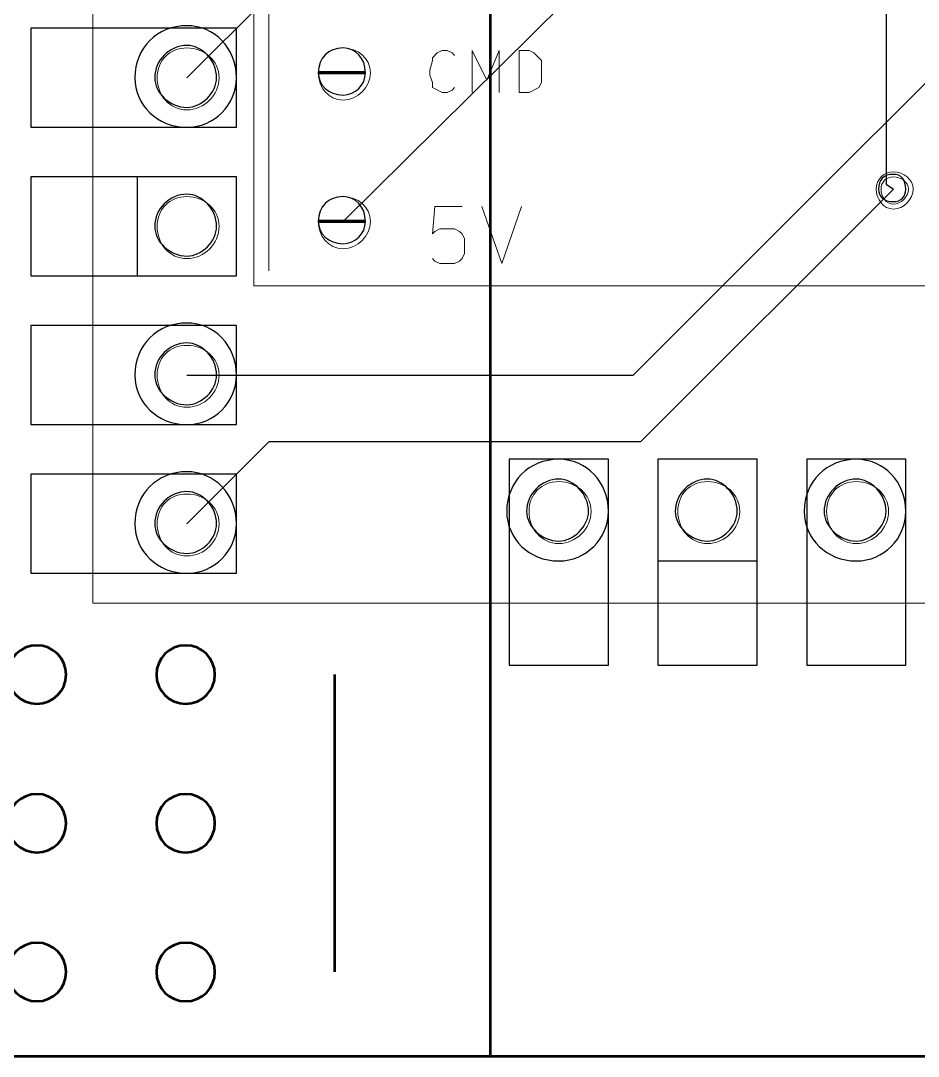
# Model space of a CAD drawing. Header units: centimetres. Extents: x -14.7 to 16.9, y -14.9 to 2.2.
# Drawn here: x -11.552 to -10.019, y -13.7 to -11.931 of the extents above; entities that cross this region are included whole.
import ezdxf

# ---------------------------------------------------------------- set-up
doc = ezdxf.new("R2010")
doc.units = ezdxf.units.CM
doc.header["$MEASUREMENT"] = 0
doc.layers.add('Layer 1', color=7, linetype='Continuous')

msp = doc.modelspace()

# ---------------------------------------------------------------- linework, layer by layer
at = {"layer": 'Layer 1', "lineweight": 53}
msp.add_lwpolyline([(-10.75, -13.7), (-9.25, -13.7), (-9.25, -6.3), (-10.75, -6.3), (-10.75, -13.7)], close=True, dxfattribs=at)
for points, knots in [([(-13.7, -13.2), (-13.7, -13.2), (-13.7, -6.8), (-13.7, -6.8), (-13.7, -6.8), (-13.7, -6.52386), (-13.47614, -6.3), (-13.2, -6.3), (-13.2, -6.3), (-13.2, -6.3), (-6.8, -6.3), (-6.8, -6.3), (-6.8, -6.3), (-6.52386, -6.3), (-6.3, -6.52386), (-6.3, -6.8), (-6.3, -6.8), (-6.3, -6.8), (-6.3, -13.2), (-6.3, -13.2), (-6.3, -13.2), (-6.3, -13.47614), (-6.52386, -13.7), (-6.8, -13.7), (-6.8, -13.7), (-6.8, -13.7), (-13.2, -13.7), (-13.2, -13.7), (-13.2, -13.7), (-13.47614, -13.7), (-13.7, -13.47614), (-13.7, -13.2)], [0, 0, 0, 0, 0.1111111, 0.1111111, 0.1111111, 0.1111111, 0.2222222, 0.2222222, 0.2222222, 0.2222222, 0.3333333, 0.3333333, 0.3333333, 0.3333333, 0.4444444, 0.4444444, 0.4444444, 0.4444444, 0.5555556, 0.5555556, 0.5555556, 0.5555556, 0.6666667, 0.6666667, 0.6666667, 0.6666667, 0.7777778, 0.7777778, 0.7777778, 0.7777778, 1, 1, 1, 1]), ([(-11.474, -13.048), (-11.474, -13.07561), (-11.49639, -13.098), (-11.524, -13.098), (-11.524, -13.098), (-11.55161, -13.098), (-11.574, -13.07561), (-11.574, -13.048), (-11.574, -13.048), (-11.574, -13.02039), (-11.55161, -12.998), (-11.524, -12.998), (-11.524, -12.998), (-11.49639, -12.998), (-11.474, -13.02039), (-11.474, -13.048)], [0, 0, 0, 0, 0.2, 0.2, 0.2, 0.2, 0.4, 0.4, 0.4, 0.4, 0.6, 0.6, 0.6, 0.6, 1, 1, 1, 1]), ([(-11.22, -13.048), (-11.22, -13.07561), (-11.24239, -13.098), (-11.27, -13.098), (-11.27, -13.098), (-11.29761, -13.098), (-11.32, -13.07561), (-11.32, -13.048), (-11.32, -13.048), (-11.32, -13.02039), (-11.29761, -12.998), (-11.27, -12.998), (-11.27, -12.998), (-11.24239, -12.998), (-11.22, -13.02039), (-11.22, -13.048)], [0, 0, 0, 0, 0.2, 0.2, 0.2, 0.2, 0.4, 0.4, 0.4, 0.4, 0.6, 0.6, 0.6, 0.6, 1, 1, 1, 1]), ([(-11.474, -13.302), (-11.474, -13.32961), (-11.49639, -13.352), (-11.524, -13.352), (-11.524, -13.352), (-11.55161, -13.352), (-11.574, -13.32961), (-11.574, -13.302), (-11.574, -13.302), (-11.574, -13.27439), (-11.55161, -13.252), (-11.524, -13.252), (-11.524, -13.252), (-11.49639, -13.252), (-11.474, -13.27439), (-11.474, -13.302)], [0, 0, 0, 0, 0.2, 0.2, 0.2, 0.2, 0.4, 0.4, 0.4, 0.4, 0.6, 0.6, 0.6, 0.6, 1, 1, 1, 1]), ([(-11.22, -13.302), (-11.22, -13.32961), (-11.24239, -13.352), (-11.27, -13.352), (-11.27, -13.352), (-11.29761, -13.352), (-11.32, -13.32961), (-11.32, -13.302), (-11.32, -13.302), (-11.32, -13.27439), (-11.29761, -13.252), (-11.27, -13.252), (-11.27, -13.252), (-11.24239, -13.252), (-11.22, -13.27439), (-11.22, -13.302)], [0, 0, 0, 0, 0.2, 0.2, 0.2, 0.2, 0.4, 0.4, 0.4, 0.4, 0.6, 0.6, 0.6, 0.6, 1, 1, 1, 1]), ([(-11.474, -13.556), (-11.474, -13.58361), (-11.49639, -13.606), (-11.524, -13.606), (-11.524, -13.606), (-11.55161, -13.606), (-11.574, -13.58361), (-11.574, -13.556), (-11.574, -13.556), (-11.574, -13.52839), (-11.55161, -13.506), (-11.524, -13.506), (-11.524, -13.506), (-11.49639, -13.506), (-11.474, -13.52839), (-11.474, -13.556)], [0, 0, 0, 0, 0.2, 0.2, 0.2, 0.2, 0.4, 0.4, 0.4, 0.4, 0.6, 0.6, 0.6, 0.6, 1, 1, 1, 1]), ([(-11.22, -13.556), (-11.22, -13.58361), (-11.24239, -13.606), (-11.27, -13.606), (-11.27, -13.606), (-11.29761, -13.606), (-11.32, -13.58361), (-11.32, -13.556), (-11.32, -13.556), (-11.32, -13.52839), (-11.29761, -13.506), (-11.27, -13.506), (-11.27, -13.506), (-11.24239, -13.506), (-11.22, -13.52839), (-11.22, -13.556)], [0, 0, 0, 0, 0.2, 0.2, 0.2, 0.2, 0.4, 0.4, 0.4, 0.4, 0.6, 0.6, 0.6, 0.6, 1, 1, 1, 1])]:
    msp.add_open_spline(points, degree=3, knots=knots, dxfattribs=at)
at = {"layer": 'Layer 1', "color": 41, "lineweight": 13}
for points in [[(-11.15358, -7.59599), (-11.15358, -7.59599), (-11.15358, -12.38389), (-11.15358, -12.38389)], [(-11.42875, -12.13836), (-11.42875, -12.13836), (-11.42875, -12.17646), (-11.42875, -12.17646)], [(-11.42875, -12.38812), (-11.42875, -12.38812), (-11.42875, -12.42622), (-11.42875, -12.42622)], [(-11.15358, -12.38389), (-11.15358, -12.38389), (-8.31302, -12.38389), (-8.31302, -12.38389)], [(-11.42875, -12.64636), (-11.42875, -12.64636), (-11.42875, -12.68869), (-11.42875, -12.68869)], [(-10.75141, -12.92576), (-10.75141, -12.92576), (-11.42875, -12.92576), (-11.42875, -12.92576)], [(-10.53128, -12.92576), (-10.53128, -12.92576), (-10.48895, -12.92576), (-10.48895, -12.92576)], [(-10.26882, -12.92576), (-10.26882, -12.92576), (-10.23072, -12.92576), (-10.23072, -12.92576)]]:
    msp.add_open_spline(points, degree=3, dxfattribs=at)
at = {"layer": 'Layer 1', "color": 253, "lineweight": 9}
msp.add_open_spline([(-11.12818, -12.35849), (-11.12818, -12.35849), (-11.12818, -7.61716), (-11.12818, -7.61716)], degree=3, dxfattribs=at)
at = {"layer": 'Layer 1', "color": 253, "lineweight": 13}
for points in [[(-11.42875, -12.92576), (-11.42875, -12.92576), (-11.42875, -7.82882), (-11.42875, -7.82882)], [(-9.32901, -12.92576), (-9.32901, -12.92576), (-11.42875, -12.92576), (-11.42875, -12.92576)]]:
    msp.add_open_spline(points, degree=3, dxfattribs=at)
at = {"layer": 'Layer 1', "color": 163, "lineweight": 25}
for points in [[(-10.07408, -11.68116), (-10.07408, -11.68116), (-10.07408, -12.21032), (-10.07408, -12.21032)], [(-11.00118, -12.27382), (-11.00118, -12.27382), (-10.56938, -11.84626), (-10.56938, -11.84626)], [(-10.07408, -12.21032), (-10.07408, -12.21032), (-10.06138, -12.21879), (-10.06138, -12.21879)]]:
    msp.add_open_spline(points, degree=3, dxfattribs=at)
at = {"layer": 'Layer 1', "color": 22, "lineweight": 25}
for points in [[(-10.50588, -12.53629), (-10.50588, -12.53629), (-9.68038, -11.71079), (-9.68038, -11.71079)], [(-11.26788, -12.02829), (-11.26788, -12.02829), (-11.13242, -11.89282), (-11.13242, -11.89282)], [(-10.06138, -12.21879), (-10.06138, -12.21879), (-10.49318, -12.65059), (-10.49318, -12.65059)], [(-11.26788, -12.53629), (-11.26788, -12.53629), (-10.50588, -12.53629), (-10.50588, -12.53629)], [(-11.12818, -12.65059), (-11.12818, -12.65059), (-11.26788, -12.79029), (-11.26788, -12.79029)], [(-10.49318, -12.65059), (-10.49318, -12.65059), (-11.12818, -12.65059), (-11.12818, -12.65059)]]:
    msp.add_open_spline(points, degree=3, dxfattribs=at)
at = {"layer": 'Layer 1', "color": 4}
for points in [[(-11.18322, -12.02829), (-11.18322, -12.07486), (-11.22132, -12.11296), (-11.26788, -12.11296), (-11.26788, -12.11296), (-11.31868, -12.11296), (-11.35678, -12.07486), (-11.35678, -12.02829), (-11.35678, -12.02829), (-11.35678, -11.97749), (-11.31868, -11.93939), (-11.26788, -11.93939), (-11.26788, -11.93939), (-11.22132, -11.93939), (-11.18322, -11.97749), (-11.18322, -12.02829)], [(-11.35255, -12.19762), (-11.35255, -12.19762), (-11.18322, -12.19762), (-11.18322, -12.19762), (-11.18322, -12.19762), (-11.18322, -12.19762), (-11.18322, -12.36696), (-11.18322, -12.36696), (-11.18322, -12.36696), (-11.18322, -12.36696), (-11.35255, -12.36696), (-11.35255, -12.36696), (-11.35255, -12.36696), (-11.35255, -12.36696), (-11.35255, -12.19762), (-11.35255, -12.19762)], [(-11.18322, -12.53629), (-11.18322, -12.58286), (-11.22132, -12.62096), (-11.26788, -12.62096), (-11.26788, -12.62096), (-11.31868, -12.62096), (-11.35678, -12.58286), (-11.35678, -12.53629), (-11.35678, -12.53629), (-11.35678, -12.48549), (-11.31868, -12.44739), (-11.26788, -12.44739), (-11.26788, -12.44739), (-11.22132, -12.44739), (-11.18322, -12.48549), (-11.18322, -12.53629)], [(-10.54822, -12.76912), (-10.54822, -12.81569), (-10.58632, -12.85379), (-10.63288, -12.85379), (-10.63288, -12.85379), (-10.68368, -12.85379), (-10.72178, -12.81569), (-10.72178, -12.76912), (-10.72178, -12.76912), (-10.72178, -12.71832), (-10.68368, -12.68022), (-10.63288, -12.68022), (-10.63288, -12.68022), (-10.58632, -12.68022), (-10.54822, -12.71832), (-10.54822, -12.76912)], [(-10.46355, -12.68022), (-10.46355, -12.68022), (-10.29422, -12.68022), (-10.29422, -12.68022), (-10.29422, -12.68022), (-10.29422, -12.68022), (-10.29422, -12.85379), (-10.29422, -12.85379), (-10.29422, -12.85379), (-10.29422, -12.85379), (-10.46355, -12.85379), (-10.46355, -12.85379), (-10.46355, -12.85379), (-10.46355, -12.85379), (-10.46355, -12.68022), (-10.46355, -12.68022)], [(-10.04021, -12.76912), (-10.04021, -12.81569), (-10.07831, -12.85379), (-10.12488, -12.85379), (-10.12488, -12.85379), (-10.17568, -12.85379), (-10.21378, -12.81569), (-10.21378, -12.76912), (-10.21378, -12.76912), (-10.21378, -12.71832), (-10.17568, -12.68022), (-10.12488, -12.68022), (-10.12488, -12.68022), (-10.07831, -12.68022), (-10.04021, -12.71832), (-10.04021, -12.76912)], [(-11.18322, -12.79029), (-11.18322, -12.83686), (-11.22132, -12.87496), (-11.26788, -12.87496), (-11.26788, -12.87496), (-11.31868, -12.87496), (-11.35678, -12.83686), (-11.35678, -12.79029), (-11.35678, -12.79029), (-11.35678, -12.73949), (-11.31868, -12.70139), (-11.26788, -12.70139), (-11.26788, -12.70139), (-11.22132, -12.70139), (-11.18322, -12.73949), (-11.18322, -12.79029)]]:
    msp.add_open_spline(points, degree=3, knots=[0, 0, 0, 0, 0.2, 0.2, 0.2, 0.2, 0.4, 0.4, 0.4, 0.4, 0.6, 0.6, 0.6, 0.6, 1, 1, 1, 1], dxfattribs=at)
at = {"layer": 'Layer 1', "color": 201}
for points in [[(-11.18322, -12.02829), (-11.18322, -12.07486), (-11.22132, -12.11296), (-11.26788, -12.11296), (-11.26788, -12.11296), (-11.31868, -12.11296), (-11.35678, -12.07486), (-11.35678, -12.02829), (-11.35678, -12.02829), (-11.35678, -11.97749), (-11.31868, -11.93939), (-11.26788, -11.93939), (-11.26788, -11.93939), (-11.22132, -11.93939), (-11.18322, -11.97749), (-11.18322, -12.02829)], [(-11.53458, -11.94362), (-11.53458, -11.94362), (-11.18322, -11.94362), (-11.18322, -11.94362), (-11.18322, -11.94362), (-11.18322, -11.94362), (-11.18322, -12.11296), (-11.18322, -12.11296), (-11.18322, -12.11296), (-11.18322, -12.11296), (-11.53458, -12.11296), (-11.53458, -12.11296), (-11.53458, -12.11296), (-11.53458, -12.11296), (-11.53458, -11.94362), (-11.53458, -11.94362)], [(-11.53458, -12.19762), (-11.53458, -12.19762), (-11.18322, -12.19762), (-11.18322, -12.19762), (-11.18322, -12.19762), (-11.18322, -12.19762), (-11.18322, -12.36696), (-11.18322, -12.36696), (-11.18322, -12.36696), (-11.18322, -12.36696), (-11.53458, -12.36696), (-11.53458, -12.36696), (-11.53458, -12.36696), (-11.53458, -12.36696), (-11.53458, -12.19762), (-11.53458, -12.19762)], [(-11.53458, -12.45162), (-11.53458, -12.45162), (-11.18322, -12.45162), (-11.18322, -12.45162), (-11.18322, -12.45162), (-11.18322, -12.45162), (-11.18322, -12.62096), (-11.18322, -12.62096), (-11.18322, -12.62096), (-11.18322, -12.62096), (-11.53458, -12.62096), (-11.53458, -12.62096), (-11.53458, -12.62096), (-11.53458, -12.62096), (-11.53458, -12.45162), (-11.53458, -12.45162)], [(-11.18322, -12.53629), (-11.18322, -12.58286), (-11.22132, -12.62096), (-11.26788, -12.62096), (-11.26788, -12.62096), (-11.31868, -12.62096), (-11.35678, -12.58286), (-11.35678, -12.53629), (-11.35678, -12.53629), (-11.35678, -12.48549), (-11.31868, -12.44739), (-11.26788, -12.44739), (-11.26788, -12.44739), (-11.22132, -12.44739), (-11.18322, -12.48549), (-11.18322, -12.53629)], [(-10.54822, -12.76912), (-10.54822, -12.81569), (-10.58632, -12.85379), (-10.63288, -12.85379), (-10.63288, -12.85379), (-10.68368, -12.85379), (-10.72178, -12.81569), (-10.72178, -12.76912), (-10.72178, -12.76912), (-10.72178, -12.71832), (-10.68368, -12.68022), (-10.63288, -12.68022), (-10.63288, -12.68022), (-10.58632, -12.68022), (-10.54822, -12.71832), (-10.54822, -12.76912)], [(-10.71755, -12.68022), (-10.71755, -12.68022), (-10.54822, -12.68022), (-10.54822, -12.68022), (-10.54822, -12.68022), (-10.54822, -12.68022), (-10.54822, -13.03159), (-10.54822, -13.03159), (-10.54822, -13.03159), (-10.54822, -13.03159), (-10.71755, -13.03159), (-10.71755, -13.03159), (-10.71755, -13.03159), (-10.71755, -13.03159), (-10.71755, -12.68022), (-10.71755, -12.68022)], [(-10.46355, -12.68022), (-10.46355, -12.68022), (-10.29422, -12.68022), (-10.29422, -12.68022), (-10.29422, -12.68022), (-10.29422, -12.68022), (-10.29422, -13.03159), (-10.29422, -13.03159), (-10.29422, -13.03159), (-10.29422, -13.03159), (-10.46355, -13.03159), (-10.46355, -13.03159), (-10.46355, -13.03159), (-10.46355, -13.03159), (-10.46355, -12.68022), (-10.46355, -12.68022)], [(-10.04021, -12.76912), (-10.04021, -12.81569), (-10.07831, -12.85379), (-10.12488, -12.85379), (-10.12488, -12.85379), (-10.17568, -12.85379), (-10.21378, -12.81569), (-10.21378, -12.76912), (-10.21378, -12.76912), (-10.21378, -12.71832), (-10.17568, -12.68022), (-10.12488, -12.68022), (-10.12488, -12.68022), (-10.07831, -12.68022), (-10.04021, -12.71832), (-10.04021, -12.76912)], [(-10.20955, -12.68022), (-10.20955, -12.68022), (-10.04021, -12.68022), (-10.04021, -12.68022), (-10.04021, -12.68022), (-10.04021, -12.68022), (-10.04021, -13.03159), (-10.04021, -13.03159), (-10.04021, -13.03159), (-10.04021, -13.03159), (-10.20955, -13.03159), (-10.20955, -13.03159), (-10.20955, -13.03159), (-10.20955, -13.03159), (-10.20955, -12.68022), (-10.20955, -12.68022)], [(-11.18322, -12.79029), (-11.18322, -12.83686), (-11.22132, -12.87496), (-11.26788, -12.87496), (-11.26788, -12.87496), (-11.31868, -12.87496), (-11.35678, -12.83686), (-11.35678, -12.79029), (-11.35678, -12.79029), (-11.35678, -12.73949), (-11.31868, -12.70139), (-11.26788, -12.70139), (-11.26788, -12.70139), (-11.22132, -12.70139), (-11.18322, -12.73949), (-11.18322, -12.79029)], [(-11.53458, -12.70562), (-11.53458, -12.70562), (-11.18322, -12.70562), (-11.18322, -12.70562), (-11.18322, -12.70562), (-11.18322, -12.70562), (-11.18322, -12.87496), (-11.18322, -12.87496), (-11.18322, -12.87496), (-11.18322, -12.87496), (-11.53458, -12.87496), (-11.53458, -12.87496), (-11.53458, -12.87496), (-11.53458, -12.87496), (-11.53458, -12.70562), (-11.53458, -12.70562)]]:
    msp.add_open_spline(points, degree=3, knots=[0, 0, 0, 0, 0.2, 0.2, 0.2, 0.2, 0.4, 0.4, 0.4, 0.4, 0.6, 0.6, 0.6, 0.6, 1, 1, 1, 1], dxfattribs=at)
at = {"layer": 'Layer 1', "color": 40}
for points in [[(-11.18322, -12.02829), (-11.18322, -12.07486), (-11.22132, -12.11296), (-11.26788, -12.11296), (-11.26788, -12.11296), (-11.31868, -12.11296), (-11.35678, -12.07486), (-11.35678, -12.02829), (-11.35678, -12.02829), (-11.35678, -11.97749), (-11.31868, -11.93939), (-11.26788, -11.93939), (-11.26788, -11.93939), (-11.22132, -11.93939), (-11.18322, -11.97749), (-11.18322, -12.02829)], [(-11.35255, -12.19762), (-11.35255, -12.19762), (-11.18322, -12.19762), (-11.18322, -12.19762), (-11.18322, -12.19762), (-11.18322, -12.19762), (-11.18322, -12.36696), (-11.18322, -12.36696), (-11.18322, -12.36696), (-11.18322, -12.36696), (-11.35255, -12.36696), (-11.35255, -12.36696), (-11.35255, -12.36696), (-11.35255, -12.36696), (-11.35255, -12.19762), (-11.35255, -12.19762)], [(-11.18322, -12.53629), (-11.18322, -12.58286), (-11.22132, -12.62096), (-11.26788, -12.62096), (-11.26788, -12.62096), (-11.31868, -12.62096), (-11.35678, -12.58286), (-11.35678, -12.53629), (-11.35678, -12.53629), (-11.35678, -12.48549), (-11.31868, -12.44739), (-11.26788, -12.44739), (-11.26788, -12.44739), (-11.22132, -12.44739), (-11.18322, -12.48549), (-11.18322, -12.53629)], [(-10.54822, -12.76912), (-10.54822, -12.81569), (-10.58632, -12.85379), (-10.63288, -12.85379), (-10.63288, -12.85379), (-10.68368, -12.85379), (-10.72178, -12.81569), (-10.72178, -12.76912), (-10.72178, -12.76912), (-10.72178, -12.71832), (-10.68368, -12.68022), (-10.63288, -12.68022), (-10.63288, -12.68022), (-10.58632, -12.68022), (-10.54822, -12.71832), (-10.54822, -12.76912)], [(-10.46355, -12.68022), (-10.46355, -12.68022), (-10.29422, -12.68022), (-10.29422, -12.68022), (-10.29422, -12.68022), (-10.29422, -12.68022), (-10.29422, -12.85379), (-10.29422, -12.85379), (-10.29422, -12.85379), (-10.29422, -12.85379), (-10.46355, -12.85379), (-10.46355, -12.85379), (-10.46355, -12.85379), (-10.46355, -12.85379), (-10.46355, -12.68022), (-10.46355, -12.68022)], [(-10.04021, -12.76912), (-10.04021, -12.81569), (-10.07831, -12.85379), (-10.12488, -12.85379), (-10.12488, -12.85379), (-10.17568, -12.85379), (-10.21378, -12.81569), (-10.21378, -12.76912), (-10.21378, -12.76912), (-10.21378, -12.71832), (-10.17568, -12.68022), (-10.12488, -12.68022), (-10.12488, -12.68022), (-10.07831, -12.68022), (-10.04021, -12.71832), (-10.04021, -12.76912)], [(-11.18322, -12.79029), (-11.18322, -12.83686), (-11.22132, -12.87496), (-11.26788, -12.87496), (-11.26788, -12.87496), (-11.31868, -12.87496), (-11.35678, -12.83686), (-11.35678, -12.79029), (-11.35678, -12.79029), (-11.35678, -12.73949), (-11.31868, -12.70139), (-11.26788, -12.70139), (-11.26788, -12.70139), (-11.22132, -12.70139), (-11.18322, -12.73949), (-11.18322, -12.79029)]]:
    msp.add_open_spline(points, degree=3, knots=[0, 0, 0, 0, 0.2, 0.2, 0.2, 0.2, 0.4, 0.4, 0.4, 0.4, 0.6, 0.6, 0.6, 0.6, 1, 1, 1, 1], dxfattribs=at)
at = {"layer": 'Layer 1', "color": 22}
for points in [[(-11.53458, -11.94362), (-11.53458, -11.94362), (-11.18322, -11.94362), (-11.18322, -11.94362), (-11.18322, -11.94362), (-11.18322, -11.94362), (-11.18322, -12.11296), (-11.18322, -12.11296), (-11.18322, -12.11296), (-11.18322, -12.11296), (-11.53458, -12.11296), (-11.53458, -12.11296), (-11.53458, -12.11296), (-11.53458, -12.11296), (-11.53458, -11.94362), (-11.53458, -11.94362)], [(-11.53458, -12.19762), (-11.53458, -12.19762), (-11.18322, -12.19762), (-11.18322, -12.19762), (-11.18322, -12.19762), (-11.18322, -12.19762), (-11.18322, -12.36696), (-11.18322, -12.36696), (-11.18322, -12.36696), (-11.18322, -12.36696), (-11.53458, -12.36696), (-11.53458, -12.36696), (-11.53458, -12.36696), (-11.53458, -12.36696), (-11.53458, -12.19762), (-11.53458, -12.19762)], [(-11.53458, -12.45162), (-11.53458, -12.45162), (-11.18322, -12.45162), (-11.18322, -12.45162), (-11.18322, -12.45162), (-11.18322, -12.45162), (-11.18322, -12.62096), (-11.18322, -12.62096), (-11.18322, -12.62096), (-11.18322, -12.62096), (-11.53458, -12.62096), (-11.53458, -12.62096), (-11.53458, -12.62096), (-11.53458, -12.62096), (-11.53458, -12.45162), (-11.53458, -12.45162)], [(-10.71755, -12.68022), (-10.71755, -12.68022), (-10.54822, -12.68022), (-10.54822, -12.68022), (-10.54822, -12.68022), (-10.54822, -12.68022), (-10.54822, -13.03159), (-10.54822, -13.03159), (-10.54822, -13.03159), (-10.54822, -13.03159), (-10.71755, -13.03159), (-10.71755, -13.03159), (-10.71755, -13.03159), (-10.71755, -13.03159), (-10.71755, -12.68022), (-10.71755, -12.68022)], [(-10.46355, -12.68022), (-10.46355, -12.68022), (-10.29422, -12.68022), (-10.29422, -12.68022), (-10.29422, -12.68022), (-10.29422, -12.68022), (-10.29422, -13.03159), (-10.29422, -13.03159), (-10.29422, -13.03159), (-10.29422, -13.03159), (-10.46355, -13.03159), (-10.46355, -13.03159), (-10.46355, -13.03159), (-10.46355, -13.03159), (-10.46355, -12.68022), (-10.46355, -12.68022)], [(-10.20955, -12.68022), (-10.20955, -12.68022), (-10.04021, -12.68022), (-10.04021, -12.68022), (-10.04021, -12.68022), (-10.04021, -12.68022), (-10.04021, -13.03159), (-10.04021, -13.03159), (-10.04021, -13.03159), (-10.04021, -13.03159), (-10.20955, -13.03159), (-10.20955, -13.03159), (-10.20955, -13.03159), (-10.20955, -13.03159), (-10.20955, -12.68022), (-10.20955, -12.68022)], [(-11.53458, -12.70562), (-11.53458, -12.70562), (-11.18322, -12.70562), (-11.18322, -12.70562), (-11.18322, -12.70562), (-11.18322, -12.70562), (-11.18322, -12.87496), (-11.18322, -12.87496), (-11.18322, -12.87496), (-11.18322, -12.87496), (-11.53458, -12.87496), (-11.53458, -12.87496), (-11.53458, -12.87496), (-11.53458, -12.87496), (-11.53458, -12.70562), (-11.53458, -12.70562)]]:
    msp.add_open_spline(points, degree=3, knots=[0, 0, 0, 0, 0.2, 0.2, 0.2, 0.2, 0.4, 0.4, 0.4, 0.4, 0.6, 0.6, 0.6, 0.6, 1, 1, 1, 1], dxfattribs=at)
at = {"layer": 'Layer 1'}
for points in [[(-11.21708, -12.02829), (-11.21708, -12.05369), (-11.24248, -12.07909), (-11.26788, -12.07909), (-11.26788, -12.07909), (-11.29751, -12.07909), (-11.32291, -12.05369), (-11.32291, -12.02829), (-11.32291, -12.02829), (-11.32291, -11.99866), (-11.29751, -11.97326), (-11.26788, -11.97326), (-11.26788, -11.97326), (-11.24248, -11.97326), (-11.21708, -11.99866), (-11.21708, -12.02829)], [(-10.96308, -12.01982), (-10.96308, -12.04099), (-10.98001, -12.05792), (-11.00118, -12.05792), (-11.00118, -12.05792), (-11.02658, -12.05792), (-11.04351, -12.04099), (-11.04351, -12.01982), (-11.04351, -12.01982), (-11.04351, -11.99442), (-11.02658, -11.97749), (-11.00118, -11.97749), (-11.00118, -11.97749), (-10.98001, -11.97749), (-10.96308, -11.99442), (-10.96308, -12.01982)], [(-10.04021, -12.21879), (-10.04021, -12.23149), (-10.04868, -12.23996), (-10.06138, -12.23996), (-10.06138, -12.23996), (-10.07831, -12.23996), (-10.08678, -12.23149), (-10.08678, -12.21879), (-10.08678, -12.21879), (-10.08678, -12.20186), (-10.07831, -12.19339), (-10.06138, -12.19339), (-10.06138, -12.19339), (-10.04868, -12.19339), (-10.04021, -12.20186), (-10.04021, -12.21879)], [(-11.21708, -12.28229), (-11.21708, -12.30769), (-11.24248, -12.33309), (-11.26788, -12.33309), (-11.26788, -12.33309), (-11.29751, -12.33309), (-11.32291, -12.30769), (-11.32291, -12.28229), (-11.32291, -12.28229), (-11.32291, -12.25266), (-11.29751, -12.22726), (-11.26788, -12.22726), (-11.26788, -12.22726), (-11.24248, -12.22726), (-11.21708, -12.25266), (-11.21708, -12.28229)], [(-10.96308, -12.27382), (-10.96308, -12.29499), (-10.98001, -12.31192), (-11.00118, -12.31192), (-11.00118, -12.31192), (-11.02658, -12.31192), (-11.04351, -12.29499), (-11.04351, -12.27382), (-11.04351, -12.27382), (-11.04351, -12.24842), (-11.02658, -12.23149), (-11.00118, -12.23149), (-11.00118, -12.23149), (-10.98001, -12.23149), (-10.96308, -12.24842), (-10.96308, -12.27382)], [(-11.21708, -12.53629), (-11.21708, -12.56169), (-11.24248, -12.58709), (-11.26788, -12.58709), (-11.26788, -12.58709), (-11.29751, -12.58709), (-11.32291, -12.56169), (-11.32291, -12.53629), (-11.32291, -12.53629), (-11.32291, -12.50666), (-11.29751, -12.48126), (-11.26788, -12.48126), (-11.26788, -12.48126), (-11.24248, -12.48126), (-11.21708, -12.50666), (-11.21708, -12.53629)], [(-10.58208, -12.76912), (-10.58208, -12.79452), (-10.60748, -12.81992), (-10.63288, -12.81992), (-10.63288, -12.81992), (-10.66251, -12.81992), (-10.68791, -12.79452), (-10.68791, -12.76912), (-10.68791, -12.76912), (-10.68791, -12.73949), (-10.66251, -12.71409), (-10.63288, -12.71409), (-10.63288, -12.71409), (-10.60748, -12.71409), (-10.58208, -12.73949), (-10.58208, -12.76912)], [(-10.32808, -12.76912), (-10.32808, -12.79452), (-10.35348, -12.81992), (-10.37888, -12.81992), (-10.37888, -12.81992), (-10.40851, -12.81992), (-10.43391, -12.79452), (-10.43391, -12.76912), (-10.43391, -12.76912), (-10.43391, -12.73949), (-10.40851, -12.71409), (-10.37888, -12.71409), (-10.37888, -12.71409), (-10.35348, -12.71409), (-10.32808, -12.73949), (-10.32808, -12.76912)], [(-10.07408, -12.76912), (-10.07408, -12.79452), (-10.09948, -12.81992), (-10.12488, -12.81992), (-10.12488, -12.81992), (-10.15452, -12.81992), (-10.17992, -12.79452), (-10.17992, -12.76912), (-10.17992, -12.76912), (-10.17992, -12.73949), (-10.15452, -12.71409), (-10.12488, -12.71409), (-10.12488, -12.71409), (-10.09948, -12.71409), (-10.07408, -12.73949), (-10.07408, -12.76912)], [(-11.21708, -12.79029), (-11.21708, -12.81569), (-11.24248, -12.84109), (-11.26788, -12.84109), (-11.26788, -12.84109), (-11.29751, -12.84109), (-11.32291, -12.81569), (-11.32291, -12.79029), (-11.32291, -12.79029), (-11.32291, -12.76066), (-11.29751, -12.73526), (-11.26788, -12.73526), (-11.26788, -12.73526), (-11.24248, -12.73526), (-11.21708, -12.76066), (-11.21708, -12.79029)]]:
    msp.add_open_spline(points, degree=3, knots=[0, 0, 0, 0, 0.2, 0.2, 0.2, 0.2, 0.4, 0.4, 0.4, 0.4, 0.6, 0.6, 0.6, 0.6, 1, 1, 1, 1], dxfattribs=at)
at = {"layer": 'Layer 1', "color": 40, "lineweight": 5}
for points in [[(-11.21285, -12.02829), (-11.21285, -12.05792), (-11.23825, -12.08332), (-11.26788, -12.08332), (-11.26788, -12.08332), (-11.29751, -12.08332), (-11.31868, -12.05792), (-11.31868, -12.02829), (-11.31868, -12.02829), (-11.31868, -11.99866), (-11.29751, -11.97749), (-11.26788, -11.97749), (-11.26788, -11.97749), (-11.23825, -11.97749), (-11.21285, -11.99866), (-11.21285, -12.02829)], [(-10.95461, -12.01982), (-10.95461, -12.04522), (-10.97578, -12.06639), (-11.00118, -12.06639), (-11.00118, -12.06639), (-11.02658, -12.06639), (-11.04351, -12.04522), (-11.04351, -12.01982), (-11.04351, -12.01982), (-11.04351, -11.99442), (-11.02658, -11.97749), (-11.00118, -11.97749), (-11.00118, -11.97749), (-10.97578, -11.97749), (-10.95461, -11.99442), (-10.95461, -12.01982)], [(-11.21285, -12.28229), (-11.21285, -12.31192), (-11.23825, -12.33732), (-11.26788, -12.33732), (-11.26788, -12.33732), (-11.29751, -12.33732), (-11.31868, -12.31192), (-11.31868, -12.28229), (-11.31868, -12.28229), (-11.31868, -12.25266), (-11.29751, -12.23149), (-11.26788, -12.23149), (-11.26788, -12.23149), (-11.23825, -12.23149), (-11.21285, -12.25266), (-11.21285, -12.28229)], [(-10.95461, -12.27382), (-10.95461, -12.29922), (-10.97578, -12.32039), (-11.00118, -12.32039), (-11.00118, -12.32039), (-11.02658, -12.32039), (-11.04351, -12.29922), (-11.04351, -12.27382), (-11.04351, -12.27382), (-11.04351, -12.24842), (-11.02658, -12.23149), (-11.00118, -12.23149), (-11.00118, -12.23149), (-10.97578, -12.23149), (-10.95461, -12.24842), (-10.95461, -12.27382)], [(-11.21285, -12.53629), (-11.21285, -12.56592), (-11.23825, -12.59132), (-11.26788, -12.59132), (-11.26788, -12.59132), (-11.29751, -12.59132), (-11.31868, -12.56592), (-11.31868, -12.53629), (-11.31868, -12.53629), (-11.31868, -12.50666), (-11.29751, -12.48549), (-11.26788, -12.48549), (-11.26788, -12.48549), (-11.23825, -12.48549), (-11.21285, -12.50666), (-11.21285, -12.53629)], [(-10.57785, -12.76912), (-10.57785, -12.79876), (-10.60325, -12.82416), (-10.63288, -12.82416), (-10.63288, -12.82416), (-10.66251, -12.82416), (-10.68368, -12.79876), (-10.68368, -12.76912), (-10.68368, -12.76912), (-10.68368, -12.73949), (-10.66251, -12.71832), (-10.63288, -12.71832), (-10.63288, -12.71832), (-10.60325, -12.71832), (-10.57785, -12.73949), (-10.57785, -12.76912)], [(-10.32385, -12.76912), (-10.32385, -12.79876), (-10.34925, -12.82416), (-10.37888, -12.82416), (-10.37888, -12.82416), (-10.40852, -12.82416), (-10.42968, -12.79876), (-10.42968, -12.76912), (-10.42968, -12.76912), (-10.42968, -12.73949), (-10.40852, -12.71832), (-10.37888, -12.71832), (-10.37888, -12.71832), (-10.34925, -12.71832), (-10.32385, -12.73949), (-10.32385, -12.76912)], [(-10.06985, -12.76912), (-10.06985, -12.79876), (-10.09525, -12.82416), (-10.12488, -12.82416), (-10.12488, -12.82416), (-10.15451, -12.82416), (-10.17568, -12.79876), (-10.17568, -12.76912), (-10.17568, -12.76912), (-10.17568, -12.73949), (-10.15451, -12.71832), (-10.12488, -12.71832), (-10.12488, -12.71832), (-10.09525, -12.71832), (-10.06985, -12.73949), (-10.06985, -12.76912)], [(-11.21285, -12.79029), (-11.21285, -12.81992), (-11.23825, -12.84532), (-11.26788, -12.84532), (-11.26788, -12.84532), (-11.29751, -12.84532), (-11.31868, -12.81992), (-11.31868, -12.79029), (-11.31868, -12.79029), (-11.31868, -12.76066), (-11.29751, -12.73949), (-11.26788, -12.73949), (-11.26788, -12.73949), (-11.23825, -12.73949), (-11.21285, -12.76066), (-11.21285, -12.79029)]]:
    msp.add_open_spline(points, degree=3, knots=[0, 0, 0, 0, 0.2, 0.2, 0.2, 0.2, 0.4, 0.4, 0.4, 0.4, 0.6, 0.6, 0.6, 0.6, 1, 1, 1, 1], dxfattribs=at)
at = {"layer": 'Layer 1', "color": 41, "lineweight": 18}
for points, knots in [([(-10.81068, -12.04522), (-10.81068, -12.04522), (-10.81491, -12.04946), (-10.81491, -12.04946), (-10.81491, -12.04946), (-10.81491, -12.04946), (-10.82338, -12.05369), (-10.82338, -12.05369), (-10.82338, -12.05369), (-10.82338, -12.05369), (-10.83185, -12.05369), (-10.83185, -12.05369), (-10.83185, -12.05369), (-10.83185, -12.05369), (-10.84878, -12.04522), (-10.84878, -12.04522), (-10.84878, -12.04522), (-10.84878, -12.04522), (-10.84878, -12.03676), (-10.84878, -12.03676), (-10.84878, -12.03676), (-10.84878, -12.03676), (-10.85301, -12.02406), (-10.85301, -12.02406), (-10.85301, -12.02406), (-10.85301, -12.02406), (-10.85301, -12.01559), (-10.85301, -12.01559), (-10.85301, -12.01559), (-10.85301, -12.01559), (-10.84878, -11.99866), (-10.84878, -11.99866), (-10.84878, -11.99866), (-10.84878, -11.99866), (-10.84878, -11.99442), (-10.84878, -11.99442), (-10.84878, -11.99442), (-10.84878, -11.99442), (-10.84031, -11.98596), (-10.84031, -11.98596), (-10.84031, -11.98596), (-10.84031, -11.98596), (-10.83185, -11.98172), (-10.83185, -11.98172), (-10.83185, -11.98172), (-10.83185, -11.98172), (-10.82338, -11.98172), (-10.82338, -11.98172), (-10.82338, -11.98172), (-10.82338, -11.98172), (-10.81491, -11.98596), (-10.81491, -11.98596), (-10.81491, -11.98596), (-10.81491, -11.98596), (-10.81068, -11.99019), (-10.81068, -11.99019)], [0, 0, 0, 0, 0.0666667, 0.0666667, 0.0666667, 0.0666667, 0.1333333, 0.1333333, 0.1333333, 0.1333333, 0.2, 0.2, 0.2, 0.2, 0.2666667, 0.2666667, 0.2666667, 0.2666667, 0.3333333, 0.3333333, 0.3333333, 0.3333333, 0.4, 0.4, 0.4, 0.4, 0.4666667, 0.4666667, 0.4666667, 0.4666667, 0.5333333, 0.5333333, 0.5333333, 0.5333333, 0.6, 0.6, 0.6, 0.6, 0.6666667, 0.6666667, 0.6666667, 0.6666667, 0.7333333, 0.7333333, 0.7333333, 0.7333333, 0.8, 0.8, 0.8, 0.8, 0.8666667, 0.8666667, 0.8666667, 0.8666667, 1, 1, 1, 1]), ([(-10.78105, -12.05369), (-10.78105, -12.05369), (-10.78105, -11.98172), (-10.78105, -11.98172), (-10.78105, -11.98172), (-10.78105, -11.98172), (-10.75565, -12.03252), (-10.75565, -12.03252), (-10.75565, -12.03252), (-10.75565, -12.03252), (-10.73448, -11.98172), (-10.73448, -11.98172), (-10.73448, -11.98172), (-10.73448, -11.98172), (-10.73448, -12.05369), (-10.73448, -12.05369)], [0, 0, 0, 0, 0.2, 0.2, 0.2, 0.2, 0.4, 0.4, 0.4, 0.4, 0.6, 0.6, 0.6, 0.6, 1, 1, 1, 1]), ([(-10.70062, -12.05369), (-10.70062, -12.05369), (-10.70062, -11.98172), (-10.70062, -11.98172), (-10.70062, -11.98172), (-10.70062, -11.98172), (-10.68368, -11.98172), (-10.68368, -11.98172), (-10.68368, -11.98172), (-10.68368, -11.98172), (-10.67522, -11.98596), (-10.67522, -11.98596), (-10.67522, -11.98596), (-10.67522, -11.98596), (-10.66252, -11.99866), (-10.66252, -11.99866), (-10.66252, -11.99866), (-10.66252, -11.99866), (-10.66252, -12.03676), (-10.66252, -12.03676), (-10.66252, -12.03676), (-10.66252, -12.03676), (-10.66675, -12.04522), (-10.66675, -12.04522), (-10.66675, -12.04522), (-10.66675, -12.04522), (-10.68368, -12.05369), (-10.68368, -12.05369), (-10.68368, -12.05369), (-10.68368, -12.05369), (-10.70062, -12.05369), (-10.70062, -12.05369)], [0, 0, 0, 0, 0.1111111, 0.1111111, 0.1111111, 0.1111111, 0.2222222, 0.2222222, 0.2222222, 0.2222222, 0.3333333, 0.3333333, 0.3333333, 0.3333333, 0.4444444, 0.4444444, 0.4444444, 0.4444444, 0.5555556, 0.5555556, 0.5555556, 0.5555556, 0.6666667, 0.6666667, 0.6666667, 0.6666667, 0.7777778, 0.7777778, 0.7777778, 0.7777778, 1, 1, 1, 1]), ([(-10.79798, -12.24842), (-10.79798, -12.24842), (-10.84455, -12.24842), (-10.84455, -12.24842), (-10.84455, -12.24842), (-10.84455, -12.24842), (-10.84878, -12.29499), (-10.84878, -12.29499), (-10.84878, -12.29499), (-10.84878, -12.29499), (-10.84455, -12.29076), (-10.84455, -12.29076), (-10.84455, -12.29076), (-10.84455, -12.29076), (-10.83608, -12.28652), (-10.83608, -12.28652), (-10.83608, -12.28652), (-10.83608, -12.28652), (-10.81068, -12.28652), (-10.81068, -12.28652), (-10.81068, -12.28652), (-10.81068, -12.28652), (-10.80222, -12.29076), (-10.80222, -12.29076), (-10.80222, -12.29076), (-10.80222, -12.29076), (-10.79798, -12.29499), (-10.79798, -12.29499), (-10.79798, -12.29499), (-10.79798, -12.29499), (-10.79375, -12.30346), (-10.79375, -12.30346), (-10.79375, -12.30346), (-10.79375, -12.30346), (-10.79375, -12.32886), (-10.79375, -12.32886), (-10.79375, -12.32886), (-10.79375, -12.32886), (-10.79798, -12.33732), (-10.79798, -12.33732), (-10.79798, -12.33732), (-10.79798, -12.33732), (-10.80222, -12.34156), (-10.80222, -12.34156), (-10.80222, -12.34156), (-10.80222, -12.34156), (-10.81068, -12.34579), (-10.81068, -12.34579), (-10.81068, -12.34579), (-10.81068, -12.34579), (-10.83608, -12.34579), (-10.83608, -12.34579), (-10.83608, -12.34579), (-10.83608, -12.34579), (-10.84455, -12.34156), (-10.84455, -12.34156), (-10.84455, -12.34156), (-10.84455, -12.34156), (-10.84878, -12.33732), (-10.84878, -12.33732)], [0, 0, 0, 0, 0.0625, 0.0625, 0.0625, 0.0625, 0.125, 0.125, 0.125, 0.125, 0.1875, 0.1875, 0.1875, 0.1875, 0.25, 0.25, 0.25, 0.25, 0.3125, 0.3125, 0.3125, 0.3125, 0.375, 0.375, 0.375, 0.375, 0.4375, 0.4375, 0.4375, 0.4375, 0.5, 0.5, 0.5, 0.5, 0.5625, 0.5625, 0.5625, 0.5625, 0.625, 0.625, 0.625, 0.625, 0.6875, 0.6875, 0.6875, 0.6875, 0.75, 0.75, 0.75, 0.75, 0.8125, 0.8125, 0.8125, 0.8125, 0.875, 0.875, 0.875, 0.875, 1, 1, 1, 1]), ([(-10.76411, -12.24842), (-10.76411, -12.24842), (-10.73025, -12.34579), (-10.73025, -12.34579), (-10.73025, -12.34579), (-10.73025, -12.34579), (-10.69638, -12.24842), (-10.69638, -12.24842)], [0, 0, 0, 0, 0.3333333, 0.3333333, 0.3333333, 0.3333333, 1, 1, 1, 1])]:
    msp.add_open_spline(points, degree=3, knots=knots, dxfattribs=at)
at = {"layer": 'Layer 1', "color": 4, "lineweight": 120}
for points in [[(-10.96308, -12.01982), (-10.96308, -12.01982), (-11.04351, -12.01982), (-11.04351, -12.01982)], [(-10.96308, -12.27382), (-10.96308, -12.27382), (-11.04351, -12.27382), (-11.04351, -12.27382)]]:
    msp.add_open_spline(points, degree=3, dxfattribs=at)
at = {"layer": 'Layer 1', "color": 201, "lineweight": 120}
for points in [[(-10.96308, -12.01982), (-10.96308, -12.01982), (-11.04351, -12.01982), (-11.04351, -12.01982)], [(-10.96308, -12.27382), (-10.96308, -12.27382), (-11.04351, -12.27382), (-11.04351, -12.27382)]]:
    msp.add_open_spline(points, degree=3, dxfattribs=at)
at = {"layer": 'Layer 1', "color": 40, "lineweight": 120}
for points in [[(-10.96308, -12.01982), (-10.96308, -12.01982), (-11.04351, -12.01982), (-11.04351, -12.01982)], [(-10.96308, -12.27382), (-10.96308, -12.27382), (-11.04351, -12.27382), (-11.04351, -12.27382)]]:
    msp.add_open_spline(points, degree=3, dxfattribs=at)
at = {"layer": 'Layer 1', "color": 7, "lineweight": 20}
msp.add_open_spline([(-10.02752, -12.21879), (-10.02752, -12.23572), (-10.04445, -12.25266), (-10.06138, -12.25266), (-10.06138, -12.25266), (-10.07832, -12.25266), (-10.09102, -12.23572), (-10.09102, -12.21879), (-10.09102, -12.21879), (-10.09102, -12.20186), (-10.07832, -12.18916), (-10.06138, -12.18916), (-10.06138, -12.18916), (-10.04445, -12.18916), (-10.02752, -12.20186), (-10.02752, -12.21879)], degree=3, knots=[0, 0, 0, 0, 0.2, 0.2, 0.2, 0.2, 0.4, 0.4, 0.4, 0.4, 0.6, 0.6, 0.6, 0.6, 1, 1, 1, 1], dxfattribs=at)
at = {"layer": 'Layer 1', "color": 7, "lineweight": 5}
msp.add_open_spline([(-10.03598, -12.21879), (-10.03598, -12.23149), (-10.04868, -12.24419), (-10.06138, -12.24419), (-10.06138, -12.24419), (-10.07408, -12.24419), (-10.08255, -12.23149), (-10.08255, -12.21879), (-10.08255, -12.21879), (-10.08255, -12.20609), (-10.07408, -12.19762), (-10.06138, -12.19762), (-10.06138, -12.19762), (-10.04868, -12.19762), (-10.03598, -12.20609), (-10.03598, -12.21879)], degree=3, knots=[0, 0, 0, 0, 0.2, 0.2, 0.2, 0.2, 0.4, 0.4, 0.4, 0.4, 0.6, 0.6, 0.6, 0.6, 1, 1, 1, 1], dxfattribs=at)
at = {"layer": 'Layer 1', "lineweight": 53}
msp.add_open_spline([(-11.016, -13.048), (-11.016, -13.048), (-11.016, -13.556), (-11.016, -13.556)], degree=3, dxfattribs=at)

doc.saveas('drawing.dxf')
